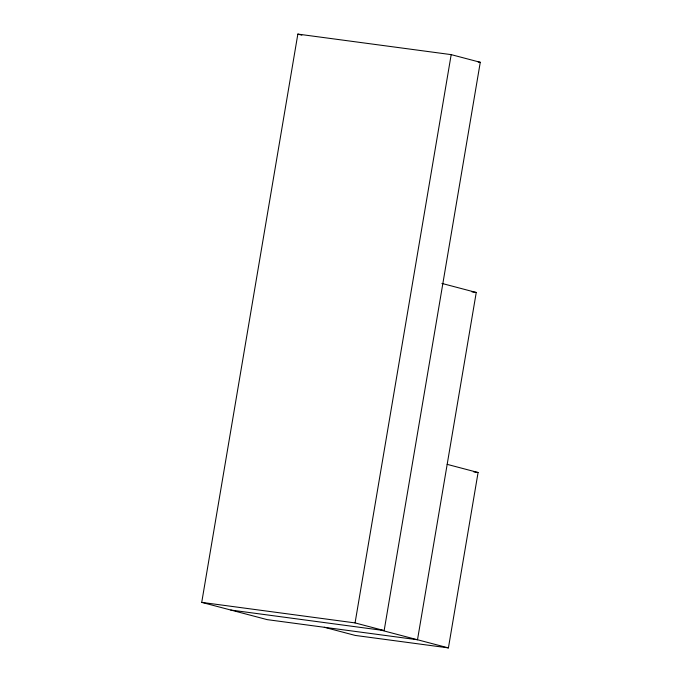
<?xml version="1.0" encoding="UTF-8"?>
<svg xmlns="http://www.w3.org/2000/svg" width="682" height="682" viewBox="0 0 682 682"><rect width="100%" height="100%" fill="white"/><g stroke="black" fill="none" stroke-linecap="round" stroke-linejoin="round"><path stroke-width="1.02" d="M441.91 283.422L476.249 292.476L417.503 639.759L267.173 619.631L201.727 602.377L297.846 34.1L451.186 54.628L480.273 62.292L384.154 630.577L230.814 610.049M384.154 630.577L355.066 622.913L451.186 54.628M324.3 627.278L355.203 635.419L448.415 647.9L478.082 472.507L447.17 464.357M478.167 62.011L480.273 62.292M472.038 291.913L476.249 292.476M473.888 471.944L478.082 472.507M201.727 602.377L355.066 622.913M297.846 34.1L301.853 35.157M381.144 630.177L448.415 647.9"/></g></svg>
